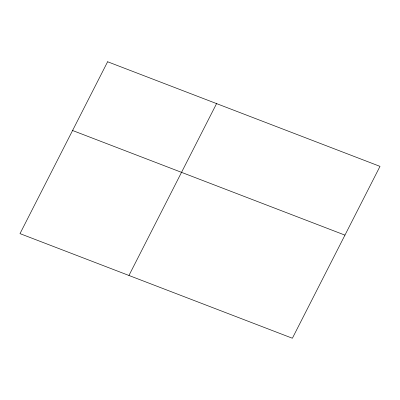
<?xml version="1.0" encoding="UTF-8"?>
<svg xmlns="http://www.w3.org/2000/svg" width="400" height="400" viewBox="0 0 400 400"><rect width="100%" height="100%" fill="white"/><g stroke="black" fill="none" stroke-linecap="round" stroke-linejoin="round"><path stroke-width="0.6" d="M128.95 275.475L216.575 103.6M72.575 130.5L344.95 235.125M107.62 61.755L20 233.625L292.38 338.245L380 166.375L107.62 61.755"/></g></svg>
